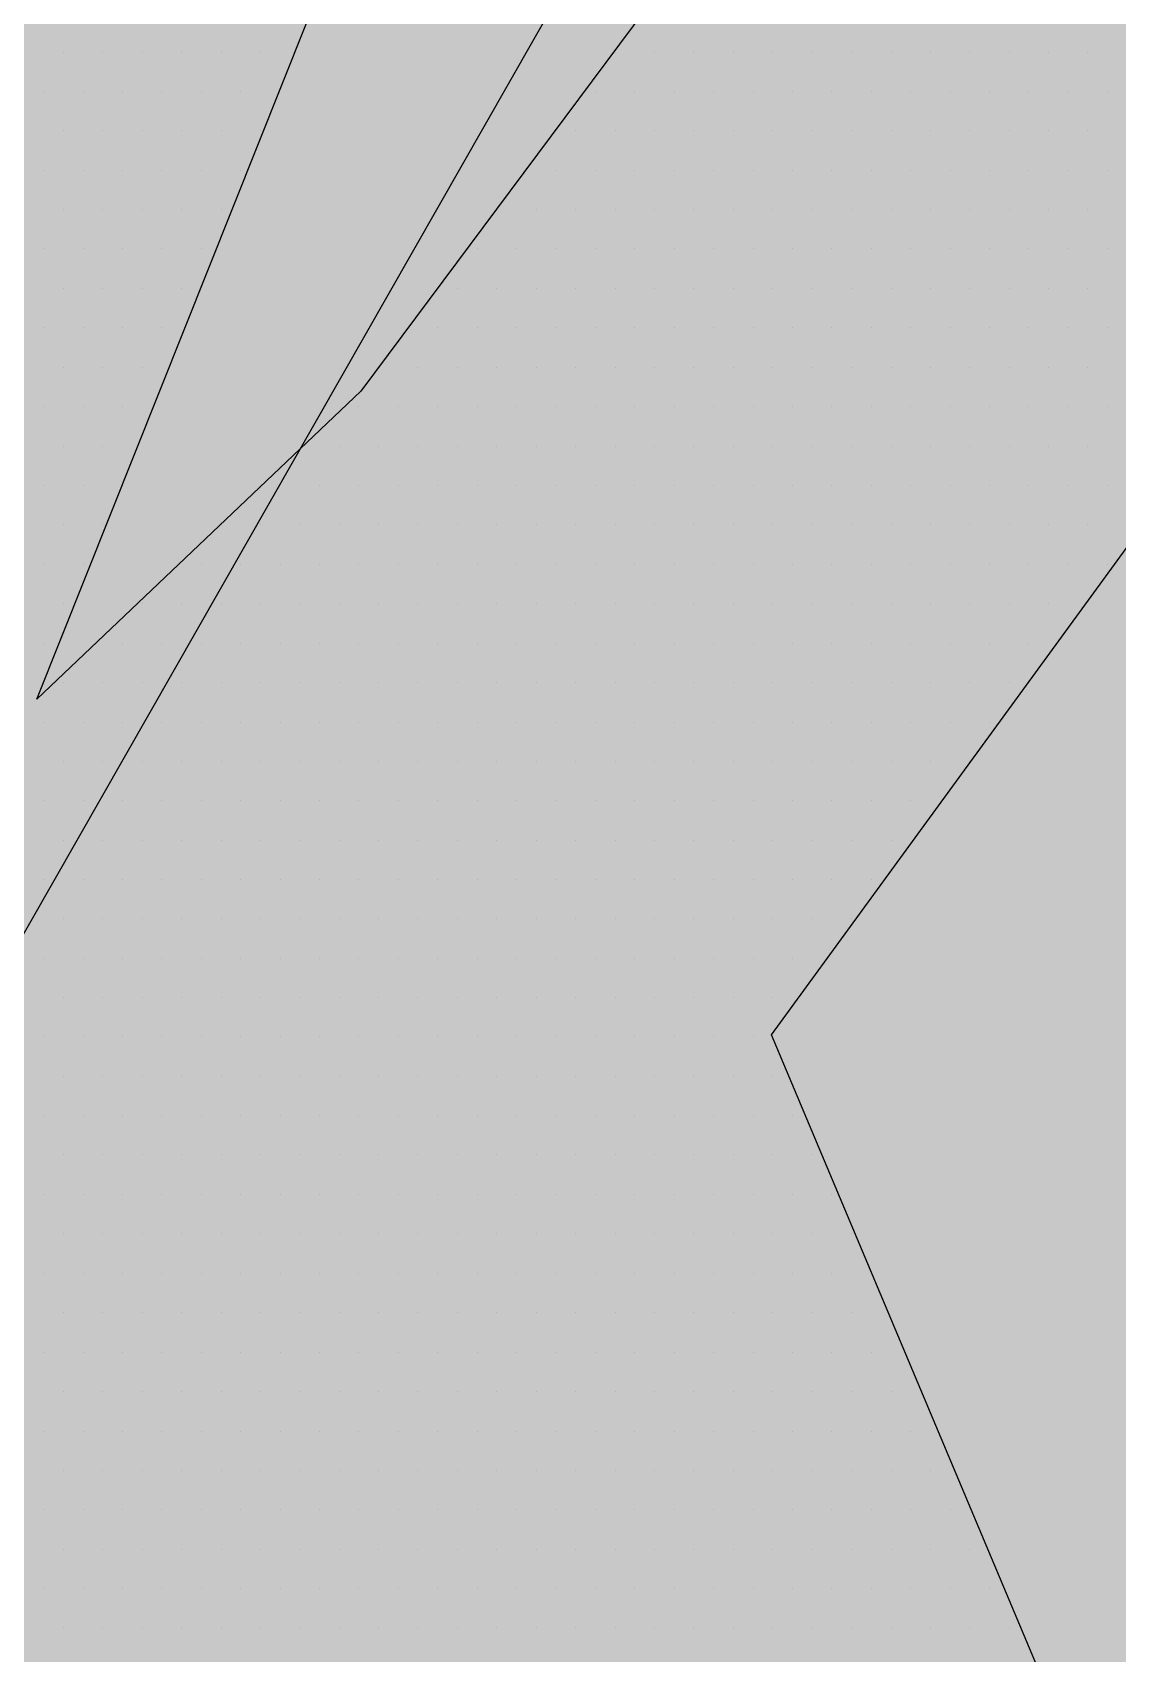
# Paper-space layout 'Layout1' of a CAD drawing. Extents: x -43 to 2298, y -18 to 768.
# Drawn here: x 140.371 to 141.887, y 257.531 to 259.797 of the extents above; entities that cross this region are included whole.
import ezdxf

# ---------------------------------------------------------------- set-up
doc = ezdxf.new("R2010")
doc.units = 0
doc.header["$LTSCALE"] = 2
doc.linetypes.add('CACHEX2', pattern=[0.75, 0.5, -0.25])
doc.layers.add('CARTOUCHE', color=7, linetype='Continuous')
doc.layers.add('LOGO', color=7, linetype='Continuous')

# ---------------------------------------------------------------- blocks, each defined once
blk = doc.blocks.new('A$C715108E3')
at = {"layer": 'LOGO', "color": 131}
for p, q in [((-9.2863, -17.0928), (-9.2863, -17.0928)), ((-9.1945, -17.0928), (-9.1945, -17.0928)), ((-9.1027, -17.0928), (-9.1027, -17.0928)), ((-9.0112, -17.0928), (-9.0112, -17.0928)), ((-8.9194, -17.0928), (-8.9194, -17.0928)), ((-8.8273, -17.0928), (-8.8273, -17.0928)), ((-8.0059, -17.0928), (-8.0059, -17.0928)), ((-8.002, -17.0928), (-8.002, -17.0928)), ((-7.91, -17.0928), (-7.91, -17.0928)), ((-7.8187, -17.0928), (-7.8187, -17.0928)), ((-7.7267, -17.0928), (-7.7267, -17.0928)), ((-7.635, -17.0928), (-7.635, -17.0928)), ((-7.5434, -17.0928), (-7.5434, -17.0928)), ((-7.4515, -17.0928), (-7.4515, -17.0928)), ((-7.3597, -17.0928), (-7.3597, -17.0928)), ((-7.2683, -17.0928), (-7.2683, -17.0928)), ((-7.1764, -17.0928), (-7.1764, -17.0928)), ((-7.0846, -17.0928), (-7.0846, -17.0928)), ((-6.9924, -17.0928), (-6.9924, -17.0928)), ((-6.9013, -17.0928), (-6.9013, -17.0928)), ((-9.3321, -17.1843), (-9.3321, -17.1843)), ((-9.2402, -17.1843), (-9.2402, -17.1843)), ((-9.1488, -17.1843), (-9.1488, -17.1843)), ((-9.0569, -17.1843), (-9.0569, -17.1843)), ((-8.9651, -17.1843), (-8.9651, -17.1843)), ((-8.8736, -17.1843), (-8.8736, -17.1843)), ((-8.0743, -17.1843), (-8.0743, -17.1843)), ((-8.0475, -17.1843), (-8.0475, -17.1843)), ((-7.9563, -17.1843), (-7.9563, -17.1843)), ((-7.8642, -17.1843), (-7.8642, -17.1843)), ((-7.7724, -17.1843), (-7.7724, -17.1843)), ((-7.6809, -17.1843), (-7.6809, -17.1843)), ((-7.5891, -17.1843), (-7.5891, -17.1843)), ((-7.4973, -17.1843), (-7.4973, -17.1843)), ((-7.4058, -17.1843), (-7.4058, -17.1843)), ((-7.314, -17.1843), (-7.314, -17.1843)), ((-7.2222, -17.1843), (-7.2222, -17.1843)), ((-7.1307, -17.1843), (-7.1307, -17.1843)), ((-7.0389, -17.1843), (-7.0389, -17.1843)), ((-6.947, -17.1843), (-6.947, -17.1843)), ((-6.8552, -17.1843), (-6.8552, -17.1843)), ((-9.2863, -17.2756), (-9.2863, -17.2756)), ((-9.1945, -17.2756), (-9.1945, -17.2756)), ((-9.1027, -17.2756), (-9.1027, -17.2756)), ((-9.0112, -17.2756), (-9.0112, -17.2756)), ((-8.9194, -17.2756), (-8.9194, -17.2756)), ((-8.8273, -17.2756), (-8.8273, -17.2756)), ((-8.1424, -17.2756), (-8.1424, -17.2756)), ((-8.094, -17.2756), (-8.094, -17.2756)), ((-8.002, -17.2756), (-8.002, -17.2756)), ((-7.91, -17.2756), (-7.91, -17.2756)), ((-7.8187, -17.2756), (-7.8187, -17.2756)), ((-7.7267, -17.2756), (-7.7267, -17.2756)), ((-7.635, -17.2756), (-7.635, -17.2756)), ((-7.5434, -17.2756), (-7.5434, -17.2756)), ((-7.4515, -17.2756), (-7.4515, -17.2756)), ((-7.3597, -17.2756), (-7.3597, -17.2756)), ((-7.2683, -17.2756), (-7.2683, -17.2756)), ((-7.1764, -17.2756), (-7.1764, -17.2756)), ((-7.0846, -17.2756), (-7.0846, -17.2756)), ((-6.9924, -17.2756), (-6.9924, -17.2756)), ((-6.9013, -17.2756), (-6.9013, -17.2756)), ((-9.3321, -17.368), (-9.3321, -17.368)), ((-9.2402, -17.368), (-9.2402, -17.368)), ((-9.1488, -17.368), (-9.1488, -17.368)), ((-9.0569, -17.368), (-9.0569, -17.368)), ((-8.9651, -17.368), (-8.9651, -17.368)), ((-8.8736, -17.368), (-8.8736, -17.368)), ((-8.2108, -17.368), (-8.2108, -17.368)), ((-8.1394, -17.368), (-8.1394, -17.368)), ((-8.0475, -17.368), (-8.0475, -17.368)), ((-7.9563, -17.368), (-7.9563, -17.368)), ((-7.8642, -17.368), (-7.8642, -17.368)), ((-7.7724, -17.368), (-7.7724, -17.368)), ((-7.6809, -17.368), (-7.6809, -17.368)), ((-7.5891, -17.368), (-7.5891, -17.368)), ((-7.4973, -17.368), (-7.4973, -17.368)), ((-7.4058, -17.368), (-7.4058, -17.368)), ((-7.314, -17.368), (-7.314, -17.368)), ((-7.2222, -17.368), (-7.2222, -17.368)), ((-7.1307, -17.368), (-7.1307, -17.368)), ((-7.0389, -17.368), (-7.0389, -17.368)), ((-6.947, -17.368), (-6.947, -17.368)), ((-6.8552, -17.368), (-6.8552, -17.368)), ((-9.2863, -17.4592), (-9.2863, -17.4592)), ((-9.1945, -17.4592), (-9.1945, -17.4592)), ((-9.1027, -17.4592), (-9.1027, -17.4592)), ((-9.0112, -17.4592), (-9.0112, -17.4592)), ((-8.9194, -17.4592), (-8.9194, -17.4592)), ((-8.2788, -17.4592), (-8.2788, -17.4592)), ((-8.2771, -17.4592), (-8.2771, -17.4592)), ((-8.1851, -17.4592), (-8.1851, -17.4592)), ((-8.094, -17.4592), (-8.094, -17.4592)), ((-8.002, -17.4592), (-8.002, -17.4592)), ((-7.91, -17.4592), (-7.91, -17.4592)), ((-7.8187, -17.4592), (-7.8187, -17.4592)), ((-7.7267, -17.4592), (-7.7267, -17.4592)), ((-7.635, -17.4592), (-7.635, -17.4592)), ((-7.5434, -17.4592), (-7.5434, -17.4592)), ((-7.4515, -17.4592), (-7.4515, -17.4592)), ((-7.3597, -17.4592), (-7.3597, -17.4592)), ((-7.2683, -17.4592), (-7.2683, -17.4592)), ((-7.1764, -17.4592), (-7.1764, -17.4592)), ((-7.0846, -17.4592), (-7.0846, -17.4592)), ((-6.9924, -17.4592), (-6.9924, -17.4592)), ((-6.9013, -17.4592), (-6.9013, -17.4592)), ((-9.3321, -17.5507), (-9.3321, -17.5507)), ((-9.2402, -17.5507), (-9.2402, -17.5507)), ((-9.1488, -17.5507), (-9.1488, -17.5507)), ((-9.0569, -17.5507), (-9.0569, -17.5507)), ((-8.9651, -17.5507), (-8.9651, -17.5507)), ((-8.3472, -17.5507), (-8.3472, -17.5507)), ((-8.3228, -17.5507), (-8.3228, -17.5507)), ((-8.2316, -17.5507), (-8.2316, -17.5507)), ((-8.1394, -17.5507), (-8.1394, -17.5507)), ((-8.0475, -17.5507), (-8.0475, -17.5507)), ((-7.9563, -17.5507), (-7.9563, -17.5507)), ((-7.8642, -17.5507), (-7.8642, -17.5507)), ((-7.7724, -17.5507), (-7.7724, -17.5507)), ((-7.6809, -17.5507), (-7.6809, -17.5507)), ((-7.5891, -17.5507), (-7.5891, -17.5507)), ((-7.4973, -17.5507), (-7.4973, -17.5507)), ((-7.4058, -17.5507), (-7.4058, -17.5507)), ((-7.314, -17.5507), (-7.314, -17.5507)), ((-7.2222, -17.5507), (-7.2222, -17.5507)), ((-7.1307, -17.5507), (-7.1307, -17.5507)), ((-7.0389, -17.5507), (-7.0389, -17.5507)), ((-6.947, -17.5507), (-6.947, -17.5507)), ((-6.8552, -17.5507), (-6.8552, -17.5507)), ((-9.2863, -17.6431), (-9.2863, -17.6431)), ((-9.1945, -17.6431), (-9.1945, -17.6431)), ((-9.1027, -17.6431), (-9.1027, -17.6431)), ((-9.0112, -17.6431), (-9.0112, -17.6431)), ((-8.4156, -17.6431), (-8.4156, -17.6431)), ((-8.3691, -17.6431), (-8.3691, -17.6431)), ((-8.2771, -17.6431), (-8.2771, -17.6431)), ((-8.1851, -17.6431), (-8.1851, -17.6431)), ((-8.094, -17.6431), (-8.094, -17.6431)), ((-8.002, -17.6431), (-8.002, -17.6431)), ((-7.91, -17.6431), (-7.91, -17.6431)), ((-7.8187, -17.6431), (-7.8187, -17.6431)), ((-7.7267, -17.6431), (-7.7267, -17.6431)), ((-7.635, -17.6431), (-7.635, -17.6431)), ((-7.5434, -17.6431), (-7.5434, -17.6431)), ((-7.4515, -17.6431), (-7.4515, -17.6431)), ((-7.3597, -17.6431), (-7.3597, -17.6431)), ((-7.2683, -17.6431), (-7.2683, -17.6431)), ((-7.1764, -17.6431), (-7.1764, -17.6431)), ((-7.0846, -17.6431), (-7.0846, -17.6431)), ((-6.9924, -17.6431), (-6.9924, -17.6431)), ((-6.9013, -17.6431), (-6.9013, -17.6431)), ((-9.3321, -17.7343), (-9.3321, -17.7343)), ((-9.2402, -17.7343), (-9.2402, -17.7343)), ((-9.1488, -17.7343), (-9.1488, -17.7343)), ((-9.0569, -17.7343), (-9.0569, -17.7343)), ((-8.4838, -17.7343), (-8.4838, -17.7343)), ((-8.4149, -17.7343), (-8.4149, -17.7343)), ((-8.3228, -17.7343), (-8.3228, -17.7343)), ((-8.2316, -17.7343), (-8.2316, -17.7343)), ((-8.1394, -17.7343), (-8.1394, -17.7343)), ((-8.0475, -17.7343), (-8.0475, -17.7343)), ((-7.9563, -17.7343), (-7.9563, -17.7343)), ((-7.8642, -17.7343), (-7.8642, -17.7343)), ((-7.7724, -17.7343), (-7.7724, -17.7343)), ((-7.6809, -17.7343), (-7.6809, -17.7343)), ((-7.5891, -17.7343), (-7.5891, -17.7343)), ((-7.4973, -17.7343), (-7.4973, -17.7343)), ((-7.4058, -17.7343), (-7.4058, -17.7343)), ((-7.314, -17.7343), (-7.314, -17.7343)), ((-7.2222, -17.7343), (-7.2222, -17.7343)), ((-7.1307, -17.7343), (-7.1307, -17.7343)), ((-7.0389, -17.7343), (-7.0389, -17.7343)), ((-6.947, -17.7343), (-6.947, -17.7343)), ((-6.8552, -17.7343), (-6.8552, -17.7343)), ((-9.2863, -17.8258), (-9.2863, -17.8258)), ((-9.1945, -17.8258), (-9.1945, -17.8258)), ((-9.1027, -17.8258), (-9.1027, -17.8258)), ((-8.552, -17.8258), (-8.552, -17.8258)), ((-8.461, -17.8258), (-8.461, -17.8258)), ((-8.3691, -17.8258), (-8.3691, -17.8258)), ((-8.2771, -17.8258), (-8.2771, -17.8258)), ((-8.1851, -17.8258), (-8.1851, -17.8258)), ((-8.094, -17.8258), (-8.094, -17.8258)), ((-8.002, -17.8258), (-8.002, -17.8258)), ((-7.91, -17.8258), (-7.91, -17.8258)), ((-7.8187, -17.8258), (-7.8187, -17.8258)), ((-7.7267, -17.8258), (-7.7267, -17.8258)), ((-7.635, -17.8258), (-7.635, -17.8258)), ((-7.5434, -17.8258), (-7.5434, -17.8258)), ((-7.4515, -17.8258), (-7.4515, -17.8258)), ((-7.3597, -17.8258), (-7.3597, -17.8258)), ((-7.2683, -17.8258), (-7.2683, -17.8258)), ((-7.1764, -17.8258), (-7.1764, -17.8258)), ((-7.0846, -17.8258), (-7.0846, -17.8258)), ((-6.9924, -17.8258), (-6.9924, -17.8258)), ((-6.9013, -17.8258), (-6.9013, -17.8258)), ((-9.3321, -17.9182), (-9.3321, -17.9182)), ((-9.2402, -17.9182), (-9.2402, -17.9182)), ((-9.1488, -17.9182), (-9.1488, -17.9182)), ((-8.6315, -17.9182), (-8.6315, -17.9182)), ((-8.5985, -17.9182), (-8.5985, -17.9182)), ((-8.5067, -17.9182), (-8.5067, -17.9182)), ((-8.4149, -17.9182), (-8.4149, -17.9182)), ((-8.3228, -17.9182), (-8.3228, -17.9182)), ((-8.2316, -17.9182), (-8.2316, -17.9182)), ((-8.1394, -17.9182), (-8.1394, -17.9182)), ((-8.0475, -17.9182), (-8.0475, -17.9182)), ((-7.9563, -17.9182), (-7.9563, -17.9182)), ((-7.8642, -17.9182), (-7.8642, -17.9182)), ((-7.7724, -17.9182), (-7.7724, -17.9182)), ((-7.6809, -17.9182), (-7.6809, -17.9182)), ((-7.5891, -17.9182), (-7.5891, -17.9182)), ((-7.4973, -17.9182), (-7.4973, -17.9182)), ((-7.4058, -17.9182), (-7.4058, -17.9182)), ((-7.314, -17.9182), (-7.314, -17.9182)), ((-7.2222, -17.9182), (-7.2222, -17.9182)), ((-7.1307, -17.9182), (-7.1307, -17.9182)), ((-7.0389, -17.9182), (-7.0389, -17.9182)), ((-6.947, -17.9182), (-6.947, -17.9182)), ((-6.8552, -17.9182), (-6.8552, -17.9182)), ((-9.2863, -18.0097), (-9.2863, -18.0097)), ((-9.1945, -18.0097), (-9.1945, -18.0097)), ((-8.7278, -18.0097), (-8.7278, -18.0097)), ((-8.6442, -18.0097), (-8.6442, -18.0097)), ((-8.552, -18.0097), (-8.552, -18.0097)), ((-8.461, -18.0097), (-8.461, -18.0097)), ((-8.3691, -18.0097), (-8.3691, -18.0097)), ((-8.2771, -18.0097), (-8.2771, -18.0097)), ((-8.1851, -18.0097), (-8.1851, -18.0097)), ((-8.094, -18.0097), (-8.094, -18.0097)), ((-8.002, -18.0097), (-8.002, -18.0097)), ((-7.91, -18.0097), (-7.91, -18.0097)), ((-7.8187, -18.0097), (-7.8187, -18.0097)), ((-7.7267, -18.0097), (-7.7267, -18.0097)), ((-7.635, -18.0097), (-7.635, -18.0097)), ((-7.5434, -18.0097), (-7.5434, -18.0097)), ((-7.4515, -18.0097), (-7.4515, -18.0097)), ((-7.3597, -18.0097), (-7.3597, -18.0097)), ((-7.2683, -18.0097), (-7.2683, -18.0097)), ((-7.1764, -18.0097), (-7.1764, -18.0097)), ((-7.0846, -18.0097), (-7.0846, -18.0097)), ((-6.9924, -18.0097), (-6.9924, -18.0097)), ((-6.9013, -18.0097), (-6.9013, -18.0097)), ((-9.3321, -18.1009), (-9.3321, -18.1009)), ((-9.2402, -18.1009), (-9.2402, -18.1009)), ((-8.8245, -18.1009), (-8.8245, -18.1009)), ((-8.7818, -18.1009), (-8.7818, -18.1009)), ((-8.69, -18.1009), (-8.69, -18.1009)), ((-8.5985, -18.1009), (-8.5985, -18.1009)), ((-8.5067, -18.1009), (-8.5067, -18.1009)), ((-8.4149, -18.1009), (-8.4149, -18.1009)), ((-8.3228, -18.1009), (-8.3228, -18.1009)), ((-8.2316, -18.1009), (-8.2316, -18.1009)), ((-8.1394, -18.1009), (-8.1394, -18.1009)), ((-8.0475, -18.1009), (-8.0475, -18.1009)), ((-7.9563, -18.1009), (-7.9563, -18.1009)), ((-7.8642, -18.1009), (-7.8642, -18.1009)), ((-7.7724, -18.1009), (-7.7724, -18.1009)), ((-7.6809, -18.1009), (-7.6809, -18.1009)), ((-7.5891, -18.1009), (-7.5891, -18.1009)), ((-7.4973, -18.1009), (-7.4973, -18.1009)), ((-7.4058, -18.1009), (-7.4058, -18.1009)), ((-7.314, -18.1009), (-7.314, -18.1009)), ((-7.2222, -18.1009), (-7.2222, -18.1009)), ((-7.1307, -18.1009), (-7.1307, -18.1009)), ((-7.0389, -18.1009), (-7.0389, -18.1009)), ((-6.947, -18.1009), (-6.947, -18.1009)), ((-6.8552, -18.1009), (-6.8552, -18.1009)), ((-9.2863, -18.1933), (-9.2863, -18.1933)), ((-9.1945, -18.1933), (-9.1945, -18.1933)), ((-8.9216, -18.1933), (-8.9216, -18.1933)), ((-8.9194, -18.1933), (-8.9194, -18.1933)), ((-8.8273, -18.1933), (-8.8273, -18.1933)), ((-8.7361, -18.1933), (-8.7361, -18.1933)), ((-8.6442, -18.1933), (-8.6442, -18.1933)), ((-8.552, -18.1933), (-8.552, -18.1933)), ((-8.461, -18.1933), (-8.461, -18.1933)), ((-8.3691, -18.1933), (-8.3691, -18.1933)), ((-8.2771, -18.1933), (-8.2771, -18.1933)), ((-8.1851, -18.1933), (-8.1851, -18.1933)), ((-8.094, -18.1933), (-8.094, -18.1933)), ((-8.002, -18.1933), (-8.002, -18.1933)), ((-7.91, -18.1933), (-7.91, -18.1933)), ((-7.8187, -18.1933), (-7.8187, -18.1933)), ((-7.7267, -18.1933), (-7.7267, -18.1933)), ((-7.635, -18.1933), (-7.635, -18.1933)), ((-7.5434, -18.1933), (-7.5434, -18.1933)), ((-7.4515, -18.1933), (-7.4515, -18.1933)), ((-7.3597, -18.1933), (-7.3597, -18.1933)), ((-7.2683, -18.1933), (-7.2683, -18.1933)), ((-7.1764, -18.1933), (-7.1764, -18.1933)), ((-7.0846, -18.1933), (-7.0846, -18.1933)), ((-6.9924, -18.1933), (-6.9924, -18.1933)), ((-6.9013, -18.1933), (-6.9013, -18.1933)), ((-9.3321, -18.2848), (-9.3321, -18.2848)), ((-9.2402, -18.2848), (-9.2402, -18.2848)), ((-9.0178, -18.2848), (-9.0178, -18.2848)), ((-8.9651, -18.2848), (-8.9651, -18.2848)), ((-8.8736, -18.2848), (-8.8736, -18.2848)), ((-8.7818, -18.2848), (-8.7818, -18.2848)), ((-8.69, -18.2848), (-8.69, -18.2848)), ((-8.5985, -18.2848), (-8.5985, -18.2848)), ((-8.5067, -18.2848), (-8.5067, -18.2848)), ((-8.4149, -18.2848), (-8.4149, -18.2848)), ((-8.3228, -18.2848), (-8.3228, -18.2848)), ((-8.2316, -18.2848), (-8.2316, -18.2848)), ((-8.1394, -18.2848), (-8.1394, -18.2848)), ((-8.0475, -18.2848), (-8.0475, -18.2848)), ((-7.9563, -18.2848), (-7.9563, -18.2848)), ((-7.8642, -18.2848), (-7.8642, -18.2848)), ((-7.7724, -18.2848), (-7.7724, -18.2848)), ((-7.6809, -18.2848), (-7.6809, -18.2848)), ((-7.5891, -18.2848), (-7.5891, -18.2848)), ((-7.4973, -18.2848), (-7.4973, -18.2848)), ((-7.4058, -18.2848), (-7.4058, -18.2848)), ((-7.314, -18.2848), (-7.314, -18.2848)), ((-7.2222, -18.2848), (-7.2222, -18.2848)), ((-7.1307, -18.2848), (-7.1307, -18.2848)), ((-7.0389, -18.2848), (-7.0389, -18.2848)), ((-6.947, -18.2848), (-6.947, -18.2848)), ((-6.8552, -18.2848), (-6.8552, -18.2848)), ((-9.2863, -18.3761), (-9.2863, -18.3761)), ((-9.1147, -18.3761), (-9.1147, -18.3761)), ((-9.1027, -18.3761), (-9.1027, -18.3761)), ((-9.0112, -18.3761), (-9.0112, -18.3761)), ((-8.9194, -18.3761), (-8.9194, -18.3761)), ((-8.8273, -18.3761), (-8.8273, -18.3761)), ((-8.7361, -18.3761), (-8.7361, -18.3761)), ((-8.6442, -18.3761), (-8.6442, -18.3761)), ((-8.552, -18.3761), (-8.552, -18.3761)), ((-8.461, -18.3761), (-8.461, -18.3761)), ((-8.3691, -18.3761), (-8.3691, -18.3761)), ((-8.2771, -18.3761), (-8.2771, -18.3761)), ((-8.1851, -18.3761), (-8.1851, -18.3761)), ((-8.094, -18.3761), (-8.094, -18.3761)), ((-8.002, -18.3761), (-8.002, -18.3761)), ((-7.91, -18.3761), (-7.91, -18.3761)), ((-7.8187, -18.3761), (-7.8187, -18.3761)), ((-7.7267, -18.3761), (-7.7267, -18.3761)), ((-7.635, -18.3761), (-7.635, -18.3761)), ((-7.5434, -18.3761), (-7.5434, -18.3761)), ((-7.4515, -18.3761), (-7.4515, -18.3761)), ((-7.3597, -18.3761), (-7.3597, -18.3761)), ((-7.2683, -18.3761), (-7.2683, -18.3761)), ((-7.1764, -18.3761), (-7.1764, -18.3761)), ((-7.0846, -18.3761), (-7.0846, -18.3761)), ((-6.9924, -18.3761), (-6.9924, -18.3761)), ((-9.3321, -18.4684), (-9.3321, -18.4684)), ((-9.2112, -18.4684), (-9.2112, -18.4684)), ((-9.1488, -18.4684), (-9.1488, -18.4684)), ((-9.0569, -18.4684), (-9.0569, -18.4684)), ((-8.9651, -18.4684), (-8.9651, -18.4684)), ((-8.8736, -18.4684), (-8.8736, -18.4684)), ((-8.7818, -18.4684), (-8.7818, -18.4684)), ((-8.69, -18.4684), (-8.69, -18.4684)), ((-8.5985, -18.4684), (-8.5985, -18.4684)), ((-8.5067, -18.4684), (-8.5067, -18.4684)), ((-8.4149, -18.4684), (-8.4149, -18.4684)), ((-8.3228, -18.4684), (-8.3228, -18.4684)), ((-8.2316, -18.4684), (-8.2316, -18.4684)), ((-8.1394, -18.4684), (-8.1394, -18.4684)), ((-8.0475, -18.4684), (-8.0475, -18.4684)), ((-7.9563, -18.4684), (-7.9563, -18.4684)), ((-7.8642, -18.4684), (-7.8642, -18.4684)), ((-7.7724, -18.4684), (-7.7724, -18.4684)), ((-7.6809, -18.4684), (-7.6809, -18.4684)), ((-7.5891, -18.4684), (-7.5891, -18.4684)), ((-7.4973, -18.4684), (-7.4973, -18.4684)), ((-7.4058, -18.4684), (-7.4058, -18.4684)), ((-7.314, -18.4684), (-7.314, -18.4684)), ((-7.2222, -18.4684), (-7.2222, -18.4684)), ((-7.1307, -18.4684), (-7.1307, -18.4684)), ((-7.0389, -18.4684), (-7.0389, -18.4684)), ((-9.3075, -18.5599), (-9.3075, -18.5599)), ((-9.2863, -18.5599), (-9.2863, -18.5599)), ((-9.1945, -18.5599), (-9.1945, -18.5599)), ((-9.1027, -18.5599), (-9.1027, -18.5599)), ((-9.0112, -18.5599), (-9.0112, -18.5599)), ((-8.9194, -18.5599), (-8.9194, -18.5599)), ((-8.8273, -18.5599), (-8.8273, -18.5599)), ((-8.7361, -18.5599), (-8.7361, -18.5599)), ((-8.6442, -18.5599), (-8.6442, -18.5599)), ((-8.552, -18.5599), (-8.552, -18.5599)), ((-8.461, -18.5599), (-8.461, -18.5599)), ((-8.3691, -18.5599), (-8.3691, -18.5599)), ((-8.2771, -18.5599), (-8.2771, -18.5599)), ((-8.1851, -18.5599), (-8.1851, -18.5599)), ((-8.094, -18.5599), (-8.094, -18.5599)), ((-8.002, -18.5599), (-8.002, -18.5599)), ((-7.91, -18.5599), (-7.91, -18.5599)), ((-7.8187, -18.5599), (-7.8187, -18.5599)), ((-7.7267, -18.5599), (-7.7267, -18.5599)), ((-7.635, -18.5599), (-7.635, -18.5599)), ((-7.5434, -18.5599), (-7.5434, -18.5599)), ((-7.4515, -18.5599), (-7.4515, -18.5599)), ((-7.3597, -18.5599), (-7.3597, -18.5599)), ((-7.2683, -18.5599), (-7.2683, -18.5599)), ((-7.1764, -18.5599), (-7.1764, -18.5599)), ((-7.0846, -18.5599), (-7.0846, -18.5599)), ((-9.3321, -18.6525), (-9.3321, -18.6525)), ((-9.2402, -18.6525), (-9.2402, -18.6525)), ((-9.1488, -18.6525), (-9.1488, -18.6525)), ((-9.0569, -18.6525), (-9.0569, -18.6525)), ((-8.9651, -18.6525), (-8.9651, -18.6525)), ((-8.8736, -18.6525), (-8.8736, -18.6525)), ((-8.7818, -18.6525), (-8.7818, -18.6525)), ((-8.69, -18.6525), (-8.69, -18.6525)), ((-8.5985, -18.6525), (-8.5985, -18.6525)), ((-8.5067, -18.6525), (-8.5067, -18.6525)), ((-8.4149, -18.6525), (-8.4149, -18.6525)), ((-8.3228, -18.6525), (-8.3228, -18.6525)), ((-8.2316, -18.6525), (-8.2316, -18.6525)), ((-8.1394, -18.6525), (-8.1394, -18.6525)), ((-8.0475, -18.6525), (-8.0475, -18.6525)), ((-7.9563, -18.6525), (-7.9563, -18.6525)), ((-7.8642, -18.6525), (-7.8642, -18.6525)), ((-7.7724, -18.6525), (-7.7724, -18.6525)), ((-7.6809, -18.6525), (-7.6809, -18.6525)), ((-7.5891, -18.6525), (-7.5891, -18.6525)), ((-7.4973, -18.6525), (-7.4973, -18.6525)), ((-7.4058, -18.6525), (-7.4058, -18.6525)), ((-7.314, -18.6525), (-7.314, -18.6525)), ((-7.2222, -18.6525), (-7.2222, -18.6525)), ((-7.1307, -18.6525), (-7.1307, -18.6525)), ((-9.2863, -18.7438), (-9.2863, -18.7438)), ((-9.1945, -18.7438), (-9.1945, -18.7438)), ((-9.1027, -18.7438), (-9.1027, -18.7438)), ((-9.0112, -18.7438), (-9.0112, -18.7438)), ((-8.9194, -18.7438), (-8.9194, -18.7438)), ((-8.8273, -18.7438), (-8.8273, -18.7438)), ((-8.7361, -18.7438), (-8.7361, -18.7438)), ((-8.6442, -18.7438), (-8.6442, -18.7438)), ((-8.552, -18.7438), (-8.552, -18.7438)), ((-8.461, -18.7438), (-8.461, -18.7438)), ((-8.3691, -18.7438), (-8.3691, -18.7438)), ((-8.2771, -18.7438), (-8.2771, -18.7438)), ((-8.1851, -18.7438), (-8.1851, -18.7438)), ((-8.094, -18.7438), (-8.094, -18.7438)), ((-8.002, -18.7438), (-8.002, -18.7438)), ((-7.91, -18.7438), (-7.91, -18.7438)), ((-7.8187, -18.7438), (-7.8187, -18.7438)), ((-7.7267, -18.7438), (-7.7267, -18.7438)), ((-7.635, -18.7438), (-7.635, -18.7438)), ((-7.5434, -18.7438), (-7.5434, -18.7438)), ((-7.4515, -18.7438), (-7.4515, -18.7438)), ((-7.3597, -18.7438), (-7.3597, -18.7438)), ((-7.2683, -18.7438), (-7.2683, -18.7438)), ((-7.1764, -18.7438), (-7.1764, -18.7438)), ((-9.3321, -18.835), (-9.3321, -18.835)), ((-9.2402, -18.835), (-9.2402, -18.835)), ((-9.1488, -18.835), (-9.1488, -18.835)), ((-9.0569, -18.835), (-9.0569, -18.835)), ((-8.9651, -18.835), (-8.9651, -18.835)), ((-8.8736, -18.835), (-8.8736, -18.835)), ((-8.7818, -18.835), (-8.7818, -18.835)), ((-8.69, -18.835), (-8.69, -18.835)), ((-8.5985, -18.835), (-8.5985, -18.835)), ((-8.5067, -18.835), (-8.5067, -18.835)), ((-8.4149, -18.835), (-8.4149, -18.835)), ((-8.3228, -18.835), (-8.3228, -18.835)), ((-8.2316, -18.835), (-8.2316, -18.835)), ((-8.1394, -18.835), (-8.1394, -18.835)), ((-8.0475, -18.835), (-8.0475, -18.835)), ((-7.9563, -18.835), (-7.9563, -18.835)), ((-7.8642, -18.835), (-7.8642, -18.835)), ((-7.7724, -18.835), (-7.7724, -18.835)), ((-7.6809, -18.835), (-7.6809, -18.835)), ((-7.5891, -18.835), (-7.5891, -18.835)), ((-7.4973, -18.835), (-7.4973, -18.835)), ((-7.4058, -18.835), (-7.4058, -18.835)), ((-7.314, -18.835), (-7.314, -18.835)), ((-9.2863, -18.9276), (-9.2863, -18.9276)), ((-9.1945, -18.9276), (-9.1945, -18.9276)), ((-9.1027, -18.9276), (-9.1027, -18.9276)), ((-9.0112, -18.9276), (-9.0112, -18.9276)), ((-8.9194, -18.9276), (-8.9194, -18.9276)), ((-8.8273, -18.9276), (-8.8273, -18.9276)), ((-8.7361, -18.9276), (-8.7361, -18.9276)), ((-8.6442, -18.9276), (-8.6442, -18.9276)), ((-8.552, -18.9276), (-8.552, -18.9276)), ((-8.461, -18.9276), (-8.461, -18.9276)), ((-8.3691, -18.9276), (-8.3691, -18.9276)), ((-8.2771, -18.9276), (-8.2771, -18.9276)), ((-8.1851, -18.9276), (-8.1851, -18.9276)), ((-8.094, -18.9276), (-8.094, -18.9276)), ((-8.002, -18.9276), (-8.002, -18.9276)), ((-7.91, -18.9276), (-7.91, -18.9276)), ((-7.8187, -18.9276), (-7.8187, -18.9276)), ((-7.7267, -18.9276), (-7.7267, -18.9276)), ((-7.635, -18.9276), (-7.635, -18.9276)), ((-7.5434, -18.9276), (-7.5434, -18.9276)), ((-7.4515, -18.9276), (-7.4515, -18.9276)), ((-7.3597, -18.9276), (-7.3597, -18.9276)), ((-9.3321, -19.0189), (-9.3321, -19.0189)), ((-9.2402, -19.0189), (-9.2402, -19.0189)), ((-9.1488, -19.0189), (-9.1488, -19.0189)), ((-9.0569, -19.0189), (-9.0569, -19.0189)), ((-8.9651, -19.0189), (-8.9651, -19.0189)), ((-8.8736, -19.0189), (-8.8736, -19.0189)), ((-8.7818, -19.0189), (-8.7818, -19.0189)), ((-8.69, -19.0189), (-8.69, -19.0189)), ((-8.5985, -19.0189), (-8.5985, -19.0189)), ((-8.5067, -19.0189), (-8.5067, -19.0189)), ((-8.4149, -19.0189), (-8.4149, -19.0189)), ((-8.3228, -19.0189), (-8.3228, -19.0189)), ((-8.2316, -19.0189), (-8.2316, -19.0189)), ((-8.1394, -19.0189), (-8.1394, -19.0189)), ((-8.0475, -19.0189), (-8.0475, -19.0189)), ((-7.9563, -19.0189), (-7.9563, -19.0189)), ((-7.8642, -19.0189), (-7.8642, -19.0189)), ((-7.7724, -19.0189), (-7.7724, -19.0189)), ((-7.6809, -19.0189), (-7.6809, -19.0189)), ((-7.5891, -19.0189), (-7.5891, -19.0189)), ((-7.4973, -19.0189), (-7.4973, -19.0189)), ((-7.4058, -19.0189), (-7.4058, -19.0189)), ((-9.2863, -19.1101), (-9.2863, -19.1101)), ((-9.1945, -19.1101), (-9.1945, -19.1101)), ((-9.1027, -19.1101), (-9.1027, -19.1101)), ((-9.0112, -19.1101), (-9.0112, -19.1101)), ((-8.9194, -19.1101), (-8.9194, -19.1101)), ((-8.8273, -19.1101), (-8.8273, -19.1101)), ((-8.7361, -19.1101), (-8.7361, -19.1101)), ((-8.6442, -19.1101), (-8.6442, -19.1101)), ((-8.552, -19.1101), (-8.552, -19.1101)), ((-8.461, -19.1101), (-8.461, -19.1101)), ((-8.3691, -19.1101), (-8.3691, -19.1101)), ((-8.2771, -19.1101), (-8.2771, -19.1101)), ((-8.1851, -19.1101), (-8.1851, -19.1101)), ((-8.094, -19.1101), (-8.094, -19.1101)), ((-8.002, -19.1101), (-8.002, -19.1101)), ((-7.91, -19.1101), (-7.91, -19.1101)), ((-7.8187, -19.1101), (-7.8187, -19.1101)), ((-7.7267, -19.1101), (-7.7267, -19.1101)), ((-7.635, -19.1101), (-7.635, -19.1101)), ((-7.5434, -19.1101), (-7.5434, -19.1101)), ((-7.4515, -19.1101), (-7.4515, -19.1101)), ((-9.3321, -19.2027), (-9.3321, -19.2027)), ((-9.2402, -19.2027), (-9.2402, -19.2027)), ((-9.1488, -19.2027), (-9.1488, -19.2027)), ((-9.0569, -19.2027), (-9.0569, -19.2027)), ((-8.9651, -19.2027), (-8.9651, -19.2027)), ((-8.8736, -19.2027), (-8.8736, -19.2027)), ((-8.7818, -19.2027), (-8.7818, -19.2027)), ((-8.69, -19.2027), (-8.69, -19.2027)), ((-8.5985, -19.2027), (-8.5985, -19.2027)), ((-8.5067, -19.2027), (-8.5067, -19.2027)), ((-8.4149, -19.2027), (-8.4149, -19.2027)), ((-8.3228, -19.2027), (-8.3228, -19.2027)), ((-8.2316, -19.2027), (-8.2316, -19.2027)), ((-8.1394, -19.2027), (-8.1394, -19.2027)), ((-8.0475, -19.2027), (-8.0475, -19.2027)), ((-7.9563, -19.2027), (-7.9563, -19.2027)), ((-7.8642, -19.2027), (-7.8642, -19.2027)), ((-7.7724, -19.2027), (-7.7724, -19.2027)), ((-7.6809, -19.2027), (-7.6809, -19.2027)), ((-7.5891, -19.2027), (-7.5891, -19.2027)), ((-9.2863, -19.294), (-9.2863, -19.294)), ((-9.1945, -19.294), (-9.1945, -19.294)), ((-9.1027, -19.294), (-9.1027, -19.294)), ((-9.0112, -19.294), (-9.0112, -19.294)), ((-8.9194, -19.294), (-8.9194, -19.294)), ((-8.8273, -19.294), (-8.8273, -19.294)), ((-8.7361, -19.294), (-8.7361, -19.294)), ((-8.6442, -19.294), (-8.6442, -19.294)), ((-8.552, -19.294), (-8.552, -19.294)), ((-8.461, -19.294), (-8.461, -19.294)), ((-8.3691, -19.294), (-8.3691, -19.294)), ((-8.2771, -19.294), (-8.2771, -19.294)), ((-8.1851, -19.294), (-8.1851, -19.294)), ((-8.094, -19.294), (-8.094, -19.294)), ((-8.002, -19.294), (-8.002, -19.294)), ((-7.91, -19.294), (-7.91, -19.294)), ((-7.8187, -19.294), (-7.8187, -19.294)), ((-7.7267, -19.294), (-7.7267, -19.294)), ((-7.635, -19.294), (-7.635, -19.294)), ((-9.3321, -19.3855), (-9.3321, -19.3855)), ((-9.2402, -19.3855), (-9.2402, -19.3855)), ((-9.1488, -19.3855), (-9.1488, -19.3855)), ((-9.0569, -19.3855), (-9.0569, -19.3855)), ((-8.9651, -19.3855), (-8.9651, -19.3855)), ((-8.8736, -19.3855), (-8.8736, -19.3855)), ((-8.7818, -19.3855), (-8.7818, -19.3855)), ((-8.69, -19.3855), (-8.69, -19.3855)), ((-8.5985, -19.3855), (-8.5985, -19.3855)), ((-8.5067, -19.3855), (-8.5067, -19.3855)), ((-8.4149, -19.3855), (-8.4149, -19.3855)), ((-8.3228, -19.3855), (-8.3228, -19.3855)), ((-8.2316, -19.3855), (-8.2316, -19.3855)), ((-8.1394, -19.3855), (-8.1394, -19.3855)), ((-8.0475, -19.3855), (-8.0475, -19.3855)), ((-7.9563, -19.3855), (-7.9563, -19.3855)), ((-7.8642, -19.3855), (-7.8642, -19.3855)), ((-7.7724, -19.3855), (-7.7724, -19.3855)), ((-7.6809, -19.3855), (-7.6809, -19.3855)), ((-9.2863, -19.4779), (-9.2863, -19.4779)), ((-9.1945, -19.4779), (-9.1945, -19.4779)), ((-9.1027, -19.4779), (-9.1027, -19.4779)), ((-9.0112, -19.4779), (-9.0112, -19.4779)), ((-8.9194, -19.4779), (-8.9194, -19.4779)), ((-8.8273, -19.4779), (-8.8273, -19.4779)), ((-8.7361, -19.4779), (-8.7361, -19.4779)), ((-8.6442, -19.4779), (-8.6442, -19.4779)), ((-8.552, -19.4779), (-8.552, -19.4779)), ((-8.461, -19.4779), (-8.461, -19.4779)), ((-8.3691, -19.4779), (-8.3691, -19.4779)), ((-8.2771, -19.4779), (-8.2771, -19.4779)), ((-8.1851, -19.4779), (-8.1851, -19.4779)), ((-8.094, -19.4779), (-8.094, -19.4779)), ((-8.002, -19.4779), (-8.002, -19.4779)), ((-7.91, -19.4779), (-7.91, -19.4779)), ((-7.8187, -19.4779), (-7.8187, -19.4779)), ((-7.7267, -19.4779), (-7.7267, -19.4779)), ((-7.635, -19.4779), (-7.635, -19.4779)), ((-9.3321, -19.5693), (-9.3321, -19.5693)), ((-9.2402, -19.5693), (-9.2402, -19.5693)), ((-9.1488, -19.5693), (-9.1488, -19.5693)), ((-9.0569, -19.5693), (-9.0569, -19.5693)), ((-8.9651, -19.5693), (-8.9651, -19.5693)), ((-8.8736, -19.5693), (-8.8736, -19.5693)), ((-8.7818, -19.5693), (-8.7818, -19.5693)), ((-8.69, -19.5693), (-8.69, -19.5693)), ((-8.5985, -19.5693), (-8.5985, -19.5693)), ((-8.5067, -19.5693), (-8.5067, -19.5693)), ((-8.4149, -19.5693), (-8.4149, -19.5693)), ((-8.3228, -19.5693), (-8.3228, -19.5693)), ((-8.2316, -19.5693), (-8.2316, -19.5693)), ((-8.1394, -19.5693), (-8.1394, -19.5693)), ((-8.0475, -19.5693), (-8.0475, -19.5693)), ((-7.9563, -19.5693), (-7.9563, -19.5693)), ((-7.8642, -19.5693), (-7.8642, -19.5693)), ((-7.7724, -19.5693), (-7.7724, -19.5693)), ((-7.6809, -19.5693), (-7.6809, -19.5693)), ((-7.5891, -19.5693), (-7.5891, -19.5693)), ((-9.2863, -19.6606), (-9.2863, -19.6606)), ((-9.1945, -19.6606), (-9.1945, -19.6606)), ((-9.1027, -19.6606), (-9.1027, -19.6606)), ((-9.0112, -19.6606), (-9.0112, -19.6606)), ((-8.9194, -19.6606), (-8.9194, -19.6606)), ((-8.8273, -19.6606), (-8.8273, -19.6606)), ((-8.7361, -19.6606), (-8.7361, -19.6606)), ((-8.6442, -19.6606), (-8.6442, -19.6606)), ((-8.552, -19.6606), (-8.552, -19.6606)), ((-8.461, -19.6606), (-8.461, -19.6606)), ((-8.3691, -19.6606), (-8.3691, -19.6606)), ((-8.2771, -19.6606), (-8.2771, -19.6606)), ((-8.1851, -19.6606), (-8.1851, -19.6606)), ((-8.094, -19.6606), (-8.094, -19.6606)), ((-8.002, -19.6606), (-8.002, -19.6606)), ((-7.91, -19.6606), (-7.91, -19.6606)), ((-7.8187, -19.6606), (-7.8187, -19.6606)), ((-7.7267, -19.6606), (-7.7267, -19.6606)), ((-7.635, -19.6606), (-7.635, -19.6606)), ((-7.5434, -19.6606), (-7.5434, -19.6606)), ((-9.3321, -19.753), (-9.3321, -19.753)), ((-9.2402, -19.753), (-9.2402, -19.753)), ((-9.1488, -19.753), (-9.1488, -19.753)), ((-9.0569, -19.753), (-9.0569, -19.753)), ((-8.9651, -19.753), (-8.9651, -19.753)), ((-8.8736, -19.753), (-8.8736, -19.753)), ((-8.7818, -19.753), (-8.7818, -19.753)), ((-8.69, -19.753), (-8.69, -19.753)), ((-8.5985, -19.753), (-8.5985, -19.753)), ((-8.5067, -19.753), (-8.5067, -19.753)), ((-8.4149, -19.753), (-8.4149, -19.753)), ((-8.3228, -19.753), (-8.3228, -19.753)), ((-8.2316, -19.753), (-8.2316, -19.753)), ((-8.1394, -19.753), (-8.1394, -19.753)), ((-8.0475, -19.753), (-8.0475, -19.753)), ((-7.9563, -19.753), (-7.9563, -19.753)), ((-7.8642, -19.753), (-7.8642, -19.753)), ((-7.7724, -19.753), (-7.7724, -19.753)), ((-7.6809, -19.753), (-7.6809, -19.753)), ((-7.5891, -19.753), (-7.5891, -19.753)), ((-7.4973, -19.753), (-7.4973, -19.753)), ((-9.2863, -19.8444), (-9.2863, -19.8444)), ((-9.1945, -19.8444), (-9.1945, -19.8444)), ((-9.1027, -19.8444), (-9.1027, -19.8444)), ((-9.0112, -19.8444), (-9.0112, -19.8444)), ((-8.9194, -19.8444), (-8.9194, -19.8444)), ((-8.8273, -19.8444), (-8.8273, -19.8444)), ((-8.7361, -19.8444), (-8.7361, -19.8444)), ((-8.6442, -19.8444), (-8.6442, -19.8444)), ((-8.552, -19.8444), (-8.552, -19.8444)), ((-8.461, -19.8444), (-8.461, -19.8444)), ((-8.3691, -19.8444), (-8.3691, -19.8444)), ((-8.2771, -19.8444), (-8.2771, -19.8444)), ((-8.1851, -19.8444), (-8.1851, -19.8444)), ((-8.094, -19.8444), (-8.094, -19.8444)), ((-8.002, -19.8444), (-8.002, -19.8444)), ((-7.91, -19.8444), (-7.91, -19.8444)), ((-7.8187, -19.8444), (-7.8187, -19.8444)), ((-7.7267, -19.8444), (-7.7267, -19.8444)), ((-7.635, -19.8444), (-7.635, -19.8444)), ((-7.5434, -19.8444), (-7.5434, -19.8444)), ((-7.4515, -19.8444), (-7.4515, -19.8444)), ((-9.3321, -19.9357), (-9.3321, -19.9357)), ((-9.2402, -19.9357), (-9.2402, -19.9357)), ((-9.1488, -19.9357), (-9.1488, -19.9357)), ((-9.0569, -19.9357), (-9.0569, -19.9357)), ((-8.9651, -19.9357), (-8.9651, -19.9357)), ((-8.8736, -19.9357), (-8.8736, -19.9357)), ((-8.7818, -19.9357), (-8.7818, -19.9357)), ((-8.69, -19.9357), (-8.69, -19.9357)), ((-8.5985, -19.9357), (-8.5985, -19.9357)), ((-8.5067, -19.9357), (-8.5067, -19.9357)), ((-8.4149, -19.9357), (-8.4149, -19.9357)), ((-8.3228, -19.9357), (-8.3228, -19.9357)), ((-8.2316, -19.9357), (-8.2316, -19.9357)), ((-8.1394, -19.9357), (-8.1394, -19.9357)), ((-8.0475, -19.9357), (-8.0475, -19.9357)), ((-7.9563, -19.9357), (-7.9563, -19.9357)), ((-7.8642, -19.9357), (-7.8642, -19.9357)), ((-7.7724, -19.9357), (-7.7724, -19.9357)), ((-7.6809, -19.9357), (-7.6809, -19.9357)), ((-7.5891, -19.9357), (-7.5891, -19.9357)), ((-7.4973, -19.9357), (-7.4973, -19.9357)), ((-7.4058, -19.9357), (-7.4058, -19.9357)), ((-9.2863, -20.0281), (-9.2863, -20.0281)), ((-9.1945, -20.0281), (-9.1945, -20.0281)), ((-9.1027, -20.0281), (-9.1027, -20.0281)), ((-9.0112, -20.0281), (-9.0112, -20.0281)), ((-8.9194, -20.0281), (-8.9194, -20.0281)), ((-8.8273, -20.0281), (-8.8273, -20.0281)), ((-8.7361, -20.0281), (-8.7361, -20.0281)), ((-8.6442, -20.0281), (-8.6442, -20.0281)), ((-8.552, -20.0281), (-8.552, -20.0281)), ((-8.461, -20.0281), (-8.461, -20.0281)), ((-8.3691, -20.0281), (-8.3691, -20.0281)), ((-8.2771, -20.0281), (-8.2771, -20.0281)), ((-8.1851, -20.0281), (-8.1851, -20.0281)), ((-8.094, -20.0281), (-8.094, -20.0281)), ((-8.002, -20.0281), (-8.002, -20.0281)), ((-7.91, -20.0281), (-7.91, -20.0281)), ((-7.8187, -20.0281), (-7.8187, -20.0281)), ((-7.7267, -20.0281), (-7.7267, -20.0281)), ((-7.635, -20.0281), (-7.635, -20.0281)), ((-7.5434, -20.0281), (-7.5434, -20.0281)), ((-7.4515, -20.0281), (-7.4515, -20.0281)), ((-9.3321, -20.1196), (-9.3321, -20.1196)), ((-9.2402, -20.1196), (-9.2402, -20.1196)), ((-9.1488, -20.1196), (-9.1488, -20.1196)), ((-9.0569, -20.1196), (-9.0569, -20.1196)), ((-8.9651, -20.1196), (-8.9651, -20.1196)), ((-8.8736, -20.1196), (-8.8736, -20.1196)), ((-8.7818, -20.1196), (-8.7818, -20.1196)), ((-8.69, -20.1196), (-8.69, -20.1196)), ((-8.5985, -20.1196), (-8.5985, -20.1196)), ((-8.5067, -20.1196), (-8.5067, -20.1196)), ((-8.4149, -20.1196), (-8.4149, -20.1196)), ((-8.3228, -20.1196), (-8.3228, -20.1196)), ((-8.2316, -20.1196), (-8.2316, -20.1196)), ((-8.1394, -20.1196), (-8.1394, -20.1196)), ((-8.0475, -20.1196), (-8.0475, -20.1196)), ((-7.9563, -20.1196), (-7.9563, -20.1196)), ((-7.8642, -20.1196), (-7.8642, -20.1196)), ((-7.7724, -20.1196), (-7.7724, -20.1196)), ((-7.6809, -20.1196), (-7.6809, -20.1196)), ((-7.5891, -20.1196), (-7.5891, -20.1196)), ((-7.4973, -20.1196), (-7.4973, -20.1196)), ((-7.4058, -20.1196), (-7.4058, -20.1196)), ((-9.2863, -20.211), (-9.2863, -20.211)), ((-9.1945, -20.211), (-9.1945, -20.211)), ((-9.1027, -20.211), (-9.1027, -20.211)), ((-9.0112, -20.211), (-9.0112, -20.211)), ((-8.9194, -20.211), (-8.9194, -20.211)), ((-8.8273, -20.211), (-8.8273, -20.211)), ((-8.7361, -20.211), (-8.7361, -20.211)), ((-8.6442, -20.211), (-8.6442, -20.211)), ((-8.552, -20.211), (-8.552, -20.211)), ((-8.461, -20.211), (-8.461, -20.211)), ((-8.3691, -20.211), (-8.3691, -20.211)), ((-8.2771, -20.211), (-8.2771, -20.211)), ((-8.1851, -20.211), (-8.1851, -20.211)), ((-8.094, -20.211), (-8.094, -20.211)), ((-8.002, -20.211), (-8.002, -20.211)), ((-7.91, -20.211), (-7.91, -20.211)), ((-7.8187, -20.211), (-7.8187, -20.211)), ((-7.7267, -20.211), (-7.7267, -20.211)), ((-7.635, -20.211), (-7.635, -20.211)), ((-7.5434, -20.211), (-7.5434, -20.211)), ((-7.4515, -20.211), (-7.4515, -20.211)), ((-7.3597, -20.211), (-7.3597, -20.211)), ((-9.3321, -20.3034), (-9.3321, -20.3034)), ((-9.2402, -20.3034), (-9.2402, -20.3034)), ((-9.1488, -20.3034), (-9.1488, -20.3034)), ((-9.0569, -20.3034), (-9.0569, -20.3034)), ((-8.9651, -20.3034), (-8.9651, -20.3034)), ((-8.8736, -20.3034), (-8.8736, -20.3034)), ((-8.7818, -20.3034), (-8.7818, -20.3034)), ((-8.69, -20.3034), (-8.69, -20.3034)), ((-8.5985, -20.3034), (-8.5985, -20.3034)), ((-8.5067, -20.3034), (-8.5067, -20.3034)), ((-8.4149, -20.3034), (-8.4149, -20.3034)), ((-8.3228, -20.3034), (-8.3228, -20.3034)), ((-8.2316, -20.3034), (-8.2316, -20.3034)), ((-8.1394, -20.3034), (-8.1394, -20.3034)), ((-8.0475, -20.3034), (-8.0475, -20.3034)), ((-7.9563, -20.3034), (-7.9563, -20.3034)), ((-7.8642, -20.3034), (-7.8642, -20.3034)), ((-7.7724, -20.3034), (-7.7724, -20.3034)), ((-7.6809, -20.3034), (-7.6809, -20.3034)), ((-7.5891, -20.3034), (-7.5891, -20.3034)), ((-7.4973, -20.3034), (-7.4973, -20.3034)), ((-7.4058, -20.3034), (-7.4058, -20.3034)), ((-7.314, -20.3034), (-7.314, -20.3034)), ((-9.2863, -20.3947), (-9.2863, -20.3947)), ((-9.1945, -20.3947), (-9.1945, -20.3947)), ((-9.1027, -20.3947), (-9.1027, -20.3947)), ((-9.0112, -20.3947), (-9.0112, -20.3947)), ((-8.9194, -20.3947), (-8.9194, -20.3947)), ((-8.8273, -20.3947), (-8.8273, -20.3947)), ((-8.7361, -20.3947), (-8.7361, -20.3947)), ((-8.6442, -20.3947), (-8.6442, -20.3947)), ((-8.552, -20.3947), (-8.552, -20.3947)), ((-8.461, -20.3947), (-8.461, -20.3947)), ((-8.3691, -20.3947), (-8.3691, -20.3947)), ((-8.2771, -20.3947), (-8.2771, -20.3947)), ((-8.1851, -20.3947), (-8.1851, -20.3947)), ((-8.094, -20.3947), (-8.094, -20.3947)), ((-8.002, -20.3947), (-8.002, -20.3947)), ((-7.91, -20.3947), (-7.91, -20.3947)), ((-7.8187, -20.3947), (-7.8187, -20.3947)), ((-7.7267, -20.3947), (-7.7267, -20.3947)), ((-7.635, -20.3947), (-7.635, -20.3947)), ((-7.5434, -20.3947), (-7.5434, -20.3947)), ((-7.4515, -20.3947), (-7.4515, -20.3947)), ((-7.3597, -20.3947), (-7.3597, -20.3947)), ((-7.2683, -20.3947), (-7.2683, -20.3947)), ((-9.3321, -20.4859), (-9.3321, -20.4859)), ((-9.2402, -20.4859), (-9.2402, -20.4859)), ((-9.1488, -20.4859), (-9.1488, -20.4859)), ((-9.0569, -20.4859), (-9.0569, -20.4859)), ((-8.9651, -20.4859), (-8.9651, -20.4859)), ((-8.8736, -20.4859), (-8.8736, -20.4859)), ((-8.7818, -20.4859), (-8.7818, -20.4859)), ((-8.69, -20.4859), (-8.69, -20.4859)), ((-8.5985, -20.4859), (-8.5985, -20.4859)), ((-8.5067, -20.4859), (-8.5067, -20.4859)), ((-8.4149, -20.4859), (-8.4149, -20.4859)), ((-8.3228, -20.4859), (-8.3228, -20.4859)), ((-8.2316, -20.4859), (-8.2316, -20.4859)), ((-8.1394, -20.4859), (-8.1394, -20.4859)), ((-8.0475, -20.4859), (-8.0475, -20.4859)), ((-7.9563, -20.4859), (-7.9563, -20.4859)), ((-7.8642, -20.4859), (-7.8642, -20.4859)), ((-7.7724, -20.4859), (-7.7724, -20.4859)), ((-7.6809, -20.4859), (-7.6809, -20.4859)), ((-7.5891, -20.4859), (-7.5891, -20.4859)), ((-7.4973, -20.4859), (-7.4973, -20.4859)), ((-7.4058, -20.4859), (-7.4058, -20.4859)), ((-7.314, -20.4859), (-7.314, -20.4859)), ((-7.2222, -20.4859), (-7.2222, -20.4859)), ((-9.2863, -20.5785), (-9.2863, -20.5785)), ((-9.1945, -20.5785), (-9.1945, -20.5785)), ((-9.1027, -20.5785), (-9.1027, -20.5785)), ((-9.0112, -20.5785), (-9.0112, -20.5785)), ((-8.9194, -20.5785), (-8.9194, -20.5785)), ((-8.8273, -20.5785), (-8.8273, -20.5785)), ((-8.7361, -20.5785), (-8.7361, -20.5785)), ((-8.6442, -20.5785), (-8.6442, -20.5785)), ((-8.552, -20.5785), (-8.552, -20.5785)), ((-8.461, -20.5785), (-8.461, -20.5785)), ((-8.3691, -20.5785), (-8.3691, -20.5785)), ((-8.2771, -20.5785), (-8.2771, -20.5785)), ((-8.1851, -20.5785), (-8.1851, -20.5785)), ((-8.094, -20.5785), (-8.094, -20.5785)), ((-8.002, -20.5785), (-8.002, -20.5785)), ((-7.91, -20.5785), (-7.91, -20.5785)), ((-7.8187, -20.5785), (-7.8187, -20.5785)), ((-7.7267, -20.5785), (-7.7267, -20.5785)), ((-7.635, -20.5785), (-7.635, -20.5785)), ((-7.5434, -20.5785), (-7.5434, -20.5785)), ((-7.4515, -20.5785), (-7.4515, -20.5785)), ((-7.3597, -20.5785), (-7.3597, -20.5785)), ((-7.2683, -20.5785), (-7.2683, -20.5785)), ((-7.1764, -20.5785), (-7.1764, -20.5785)), ((-9.3321, -20.6698), (-9.3321, -20.6698)), ((-9.2402, -20.6698), (-9.2402, -20.6698)), ((-9.1488, -20.6698), (-9.1488, -20.6698)), ((-9.0569, -20.6698), (-9.0569, -20.6698)), ((-8.9651, -20.6698), (-8.9651, -20.6698)), ((-8.8736, -20.6698), (-8.8736, -20.6698)), ((-8.7818, -20.6698), (-8.7818, -20.6698)), ((-8.69, -20.6698), (-8.69, -20.6698)), ((-8.5985, -20.6698), (-8.5985, -20.6698)), ((-8.5067, -20.6698), (-8.5067, -20.6698)), ((-8.4149, -20.6698), (-8.4149, -20.6698)), ((-8.3228, -20.6698), (-8.3228, -20.6698)), ((-8.2316, -20.6698), (-8.2316, -20.6698)), ((-8.1394, -20.6698), (-8.1394, -20.6698)), ((-8.0475, -20.6698), (-8.0475, -20.6698)), ((-7.9563, -20.6698), (-7.9563, -20.6698)), ((-7.8642, -20.6698), (-7.8642, -20.6698)), ((-7.7724, -20.6698), (-7.7724, -20.6698)), ((-7.6809, -20.6698), (-7.6809, -20.6698)), ((-7.5891, -20.6698), (-7.5891, -20.6698)), ((-7.4973, -20.6698), (-7.4973, -20.6698)), ((-7.4058, -20.6698), (-7.4058, -20.6698)), ((-7.314, -20.6698), (-7.314, -20.6698)), ((-7.2222, -20.6698), (-7.2222, -20.6698)), ((-7.1307, -20.6698), (-7.1307, -20.6698)), ((-9.2863, -20.7613), (-9.2863, -20.7613)), ((-9.1945, -20.7613), (-9.1945, -20.7613)), ((-9.1027, -20.7613), (-9.1027, -20.7613)), ((-9.0112, -20.7613), (-9.0112, -20.7613)), ((-8.9194, -20.7613), (-8.9194, -20.7613)), ((-8.8273, -20.7613), (-8.8273, -20.7613)), ((-8.7361, -20.7613), (-8.7361, -20.7613)), ((-8.6442, -20.7613), (-8.6442, -20.7613)), ((-8.552, -20.7613), (-8.552, -20.7613)), ((-8.461, -20.7613), (-8.461, -20.7613)), ((-8.3691, -20.7613), (-8.3691, -20.7613)), ((-8.2771, -20.7613), (-8.2771, -20.7613)), ((-8.1851, -20.7613), (-8.1851, -20.7613)), ((-8.094, -20.7613), (-8.094, -20.7613)), ((-8.002, -20.7613), (-8.002, -20.7613)), ((-7.91, -20.7613), (-7.91, -20.7613)), ((-7.8187, -20.7613), (-7.8187, -20.7613)), ((-7.7267, -20.7613), (-7.7267, -20.7613)), ((-7.635, -20.7613), (-7.635, -20.7613)), ((-7.5434, -20.7613), (-7.5434, -20.7613)), ((-7.4515, -20.7613), (-7.4515, -20.7613)), ((-7.3597, -20.7613), (-7.3597, -20.7613)), ((-7.2683, -20.7613), (-7.2683, -20.7613)), ((-7.1764, -20.7613), (-7.1764, -20.7613)), ((-7.0846, -20.7613), (-7.0846, -20.7613))]:
    blk.add_line(p, q, dxfattribs=at)
blk.add_lwpolyline([(-6.9489, -21.0191), (-7.6382, -19.3811), (-6.116, -17.2939), (-6.9465, -15.6702), (-8.594, -17.8822), (-9.3485, -18.5991), (-7.8631, -14.874), (-6.7146, -14.4511), (-5.0186, -17.1537), (-4.9784, -19.1278), (-5.3896, -19.2331), (-4.7123, -20.7884), (-8.4641, -25.8566)], dxfattribs=at)
blk = doc.blocks.new('A$C581E6685')
at = {"layer": 'LOGO'}
blk.add_hatch(color=32, dxfattribs=at).paths.add_polyline_path([(-39.8519, 24.2064), (-38.5844, 21.5046), (-46.2303, 8.0935)])
at = {"layer": 'LOGO', "color": 32}
blk.add_lwpolyline([(-39.8519, 24.2064), (-38.584, 21.5046), (-46.2303, 8.0935)], close=True, dxfattribs=at)
at = {"layer": 'LOGO', "color": 32, "linetype": 'CACHEX2', "ltscale": 1.5}
blk.add_ellipse((-38.0538, 23.8138), major_axis=(-19.0311, -3.534), ratio=0.590567, dxfattribs=at)
at = {"layer": 'LOGO', "color": 32}
blk.add_ellipse((-37.6144, 23.8499), major_axis=(-13.5768, -4.2839), ratio=0.791971, dxfattribs=at)
at = {"layer": 'CARTOUCHE'}
blk.add_blockref('A$C715108E3', (-31.6739, 36.3189), dxfattribs=at)

psp = doc.layouts.get("Layout1")

# ---------------------------------------------------------------- hatches: boundary and pattern name
at = {"layer": 'CARTOUCHE', "true_color": 0xffffff}
h = psp.add_hatch(color=7, dxfattribs=at)
h.dxf.hatch_style = 1
edge = h.paths.add_edge_path()
edge.add_spline(control_points=[(127.7197, 272.4748), (127.7197, 261.5837), (127.7197, 250.6925), (127.7197, 246.8525), (131.5597, 246.8525), (177.0989, 246.8525), (222.6382, 246.8525), (226.4782, 246.8525), (226.4782, 250.6925), (226.4782, 261.5837), (226.4782, 272.4748), (226.4782, 276.3148), (222.6382, 276.3148), (177.0989, 276.3148), (131.5597, 276.3148), (127.7197, 276.3148), (127.7197, 272.4748)], knot_values=[0, 0, 0, 1, 1, 2.570796, 2.570796, 3.570796, 3.570796, 5.141593, 5.141593, 6.141593, 6.141593, 7.712389, 7.712389, 8.712389, 8.712389, 10.283185, 10.283185, 10.283185], weights=[1, 1, 1, 0.707107, 1, 1, 1, 0.707107, 1, 1, 1, 0.707107, 1, 1, 1, 0.707107, 1], degree=2, periodic=0)

# ---------------------------------------------------------------- linework, layer by layer
at = {"layer": 'CARTOUCHE'}
psp.add_rational_spline([(127.7197, 272.4748), (127.7197, 261.5837), (127.7197, 250.6925), (127.7197, 246.8525), (131.5597, 246.8525), (177.0989, 246.8525), (222.6382, 246.8525), (226.4782, 246.8525), (226.4782, 250.6925), (226.4782, 261.5837), (226.4782, 272.4748), (226.4782, 276.3148), (222.6382, 276.3148), (177.0989, 276.3148), (131.5597, 276.3148), (127.7197, 276.3148), (127.7197, 272.4748)], [1, 1, 1, 0.707106781187, 1, 1, 1, 0.707106781187, 1, 1, 1, 0.707106781187, 1, 1, 1, 0.707106781187, 1], degree=2, knots=[0, 0, 0, 1, 1, 2.570796, 2.570796, 3.570796, 3.570796, 5.141593, 5.141593, 6.141593, 6.141593, 7.712389, 7.712389, 8.712389, 8.712389, 10.283185, 10.283185, 10.283185], dxfattribs=at)

# ---------------------------------------------------------------- block references
at = {"layer": 'CARTOUCHE', "xscale": 0.6, "yscale": 0.6, "zscale": 0.6}
psp.add_blockref('A$C581E6685', (164.9904, 248.2331), dxfattribs=at)

doc.saveas('drawing.dxf')
